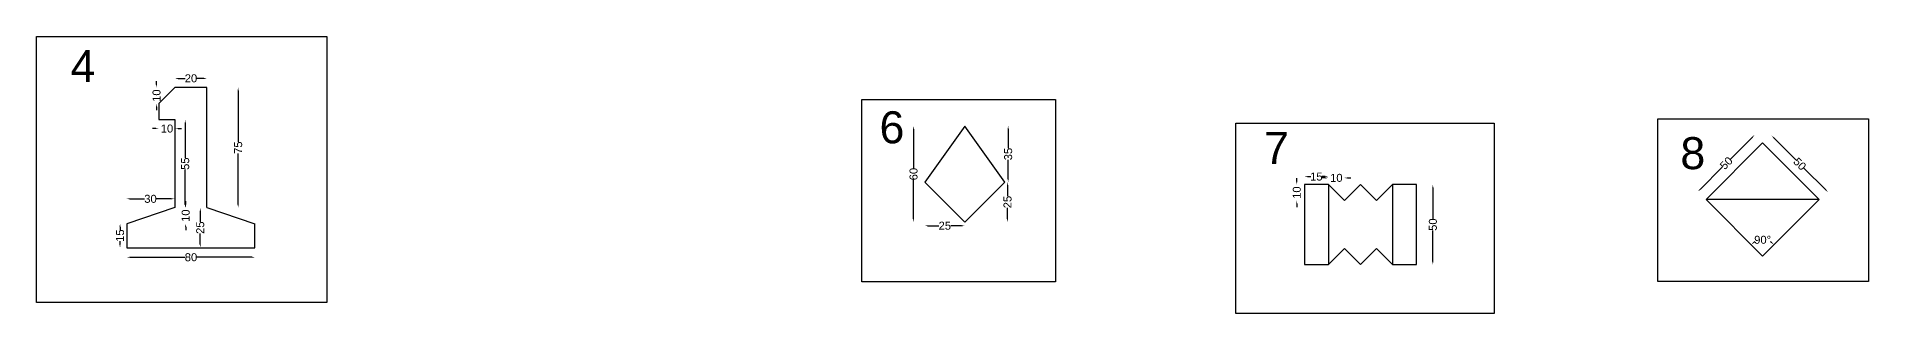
# Model space of a CAD drawing. Header units: inches. Extents: x -45 to 2412, y -77 to 210.
# Drawn here: x 1268 to 2412, y -56 to 117 of the extents above; entities that cross this region are included whole.
import ezdxf

# ---------------------------------------------------------------- set-up
doc = ezdxf.new("R2010")
doc.units = ezdxf.units.IN
doc.header["$MEASUREMENT"] = 0
doc.styles.get("Standard").update_dxf_attribs({"font": 'arial.ttf'})
doc.dimstyles.get("Standard").update_dxf_attribs({"dimtxt": 5, "dimasz": 2, "dimexe": 0.18, "dimexo": 0.0625, "dimgap": 0.09, "dimtad": 0, "dimtoh": 1, "dimdec": 1, "dimdsep": 46, "dimtxsty": 'Standard', "dimcen": 2, "dimse1": 1, "dimse2": 1, "dimadec": 0, "dimazin": 0, "dimtfac": 1, "dimtdec": 1, "dimtofl": 0, "dimtmove": 0, "dimatfit": 3, "dimfxl": 1, "dimtolj": 1, "dimtzin": 0, "dimarcsym": 0})

# ---------------------------------------------------------------- blocks, each defined once
blk = doc.blocks.new('*D29')
at = {"color": 0, "lineweight": -2, "transparency": 16777216}
for start, end in [(119.5155, 123.6782), (56.3218, 60.4845)]:
    blk.add_arc((2345.8, -20), 10.1, start, end, dxfattribs=at)
at = {"color": 0, "transparency": 16777216}
for points in [[(2340.4, -11.9), (2340, -11.4), (2338.6, -12.9)], [(2351.6, -11.4), (2351.2, -11.9), (2353, -12.9)]]:
    blk.add_solid(points, dxfattribs=at)
at = {"layer": 'Defpoints', "color": 0, "transparency": 16777216}
for p in [(2310.4, 15.3), (2381.2, 15.3), (2348.4, -10.3), (2345.8, -20), (2345.8, -20)]:
    blk.add_point(p, dxfattribs=at)
at = {"color": 0, "transparency": 16777216, "insert": (2345.8, -9.9), "char_height": 5, "attachment_point": 5}
blk.add_mtext('\\A1;90°', dxfattribs=at)
blk = doc.blocks.new('*D31')
at = {"color": 0, "lineweight": -2, "transparency": 16777216}
for p, q in [((1326, -20.8), (1360.3, -20.8)), ((1402, -20.8), (1367.7, -20.8))]:
    blk.add_line(p, q, dxfattribs=at)
at = {"color": 0, "transparency": 16777216}
for points in [[(1326, -20.4), (1326, -21.1), (1324, -20.8)], [(1402, -20.4), (1402, -21.1), (1404, -20.8)]]:
    blk.add_solid(points, dxfattribs=at)
at = {"layer": 'Defpoints', "color": 0, "transparency": 16777216}
for p in [(1324, -14.8), (1404, -14.8), (1404, -20.8)]:
    blk.add_point(p, dxfattribs=at)
at = {"color": 0, "transparency": 16777216, "insert": (1364, -20.8), "char_height": 5, "attachment_point": 5}
blk.add_mtext('\\A1;80', dxfattribs=at)
blk = doc.blocks.new('*D32')
at = {"color": 0, "lineweight": -2, "transparency": 16777216}
for p, q in [((1393.5, 83.2), (1393.5, 51.4)), ((1393.5, 12.2), (1393.5, 44))]:
    blk.add_line(p, q, dxfattribs=at)
at = {"color": 0, "transparency": 16777216}
for points in [[(1393.1, 83.2), (1393.8, 83.2), (1393.5, 85.2)], [(1393.1, 12.2), (1393.8, 12.2), (1393.5, 10.2)]]:
    blk.add_solid(points, dxfattribs=at)
at = {"layer": 'Defpoints', "color": 0, "transparency": 16777216}
for p in [(1374, 85.2), (1374, 10.2), (1393.5, 10.2)]:
    blk.add_point(p, dxfattribs=at)
at = {"color": 0, "transparency": 16777216, "insert": (1393.5, 47.7), "char_height": 5, "attachment_point": 5, "rotation": 90}
blk.add_mtext('\\A1;75', dxfattribs=at)
blk = doc.blocks.new('*D35')
at = {"color": 0, "lineweight": -2, "transparency": 16777216}
for p, q in [((1356, 91), (1360.3, 91)), ((1372, 91), (1367.7, 91))]:
    blk.add_line(p, q, dxfattribs=at)
at = {"color": 0, "transparency": 16777216}
for points in [[(1356, 91.3), (1356, 90.6), (1354, 91)], [(1372, 91.3), (1372, 90.6), (1374, 91)]]:
    blk.add_solid(points, dxfattribs=at)
at = {"layer": 'Defpoints', "color": 0, "transparency": 16777216}
for p in [(1354, 91), (1354, 85.2), (1374, 85.2)]:
    blk.add_point(p, dxfattribs=at)
at = {"color": 0, "transparency": 16777216, "insert": (1364, 91), "char_height": 5, "attachment_point": 5}
blk.add_mtext('\\A1;20', dxfattribs=at)
blk = doc.blocks.new('*D36')
at = {"color": 0, "lineweight": -2, "transparency": 16777216}
for p, q in [((1342.5, 87.2), (1342.5, 89.2)), ((1342.5, 73.2), (1342.5, 71.2))]:
    blk.add_line(p, q, dxfattribs=at)
at = {"color": 0, "transparency": 16777216}
for points in [[(1342.2, 87.2), (1342.8, 87.2), (1342.5, 85.2)], [(1342.2, 73.2), (1342.8, 73.2), (1342.5, 75.2)]]:
    blk.add_solid(points, dxfattribs=at)
at = {"layer": 'Defpoints', "color": 0, "transparency": 16777216}
for p in [(1342.5, 85.2), (1354, 85.2), (1344, 75.2)]:
    blk.add_point(p, dxfattribs=at)
at = {"color": 0, "transparency": 16777216, "insert": (1342.5, 80.2), "char_height": 5, "attachment_point": 5, "rotation": 90}
blk.add_mtext('\\A1;10', dxfattribs=at)
blk = doc.blocks.new('*D37')
at = {"color": 0, "lineweight": -2, "transparency": 16777216}
for p, q in [((1342, 59.6), (1340, 59.6)), ((1356, 59.6), (1358, 59.6))]:
    blk.add_line(p, q, dxfattribs=at)
at = {"color": 0, "transparency": 16777216}
for points in [[(1342, 59.9), (1342, 59.3), (1344, 59.6)], [(1356, 59.9), (1356, 59.3), (1354, 59.6)]]:
    blk.add_solid(points, dxfattribs=at)
at = {"layer": 'Defpoints', "color": 0, "transparency": 16777216}
for p in [(1344, 65.2), (1344, 59.6), (1354, 65.2)]:
    blk.add_point(p, dxfattribs=at)
at = {"color": 0, "transparency": 16777216, "insert": (1349, 59.6), "char_height": 5, "attachment_point": 5}
blk.add_mtext('\\A1;10', dxfattribs=at)
blk = doc.blocks.new('*D38')
at = {"color": 0, "lineweight": -2, "transparency": 16777216}
for p, q in [((1325.7, 15.7), (1335, 15.7)), ((1351.7, 15.7), (1342.3, 15.7))]:
    blk.add_line(p, q, dxfattribs=at)
at = {"color": 0, "transparency": 16777216}
for points in [[(1325.7, 16.1), (1325.7, 15.4), (1323.7, 15.7)], [(1351.7, 16.1), (1351.7, 15.4), (1353.7, 15.7)]]:
    blk.add_solid(points, dxfattribs=at)
at = {"layer": 'Defpoints', "color": 0, "transparency": 16777216}
for p in [(1323.7, 15.7), (1353.7, 15.2), (1323.7, 5.2)]:
    blk.add_point(p, dxfattribs=at)
at = {"color": 0, "transparency": 16777216, "insert": (1338.7, 15.7), "char_height": 5, "attachment_point": 5}
blk.add_mtext('\\A1;30', dxfattribs=at)
blk = doc.blocks.new('*D39')
at = {"color": 0, "lineweight": -2, "transparency": 16777216}
for p, q in [((1360.4, 63.2), (1360.4, 41.4)), ((1360.4, 12.2), (1360.4, 34))]:
    blk.add_line(p, q, dxfattribs=at)
at = {"color": 0, "transparency": 16777216}
for points in [[(1360.1, 63.2), (1360.7, 63.2), (1360.4, 65.2)], [(1360.1, 12.2), (1360.7, 12.2), (1360.4, 10.2)]]:
    blk.add_solid(points, dxfattribs=at)
at = {"layer": 'Defpoints', "color": 0, "transparency": 16777216}
for p in [(1354, 65.2), (1354, 10.2), (1360.4, 10.2)]:
    blk.add_point(p, dxfattribs=at)
at = {"color": 0, "transparency": 16777216, "insert": (1360.4, 37.7), "char_height": 5, "attachment_point": 5, "rotation": 90}
blk.add_mtext('\\A1;55', dxfattribs=at)
blk = doc.blocks.new('*D40')
at = {"color": 0, "lineweight": -2, "transparency": 16777216}
for p, q in [((1360.7, 12.2), (1360.7, 14.2)), ((1360.7, -1.8), (1360.7, -3.8))]:
    blk.add_line(p, q, dxfattribs=at)
at = {"color": 0, "transparency": 16777216}
for points in [[(1360.3, 12.2), (1361, 12.2), (1360.7, 10.2)], [(1360.3, -1.8), (1361, -1.8), (1360.7, 0.2)]]:
    blk.add_solid(points, dxfattribs=at)
at = {"layer": 'Defpoints', "color": 0, "transparency": 16777216}
for p in [(1324, 0.2), (1354, 10.2), (1360.7, 0.2)]:
    blk.add_point(p, dxfattribs=at)
at = {"color": 0, "transparency": 16777216, "insert": (1360.7, 5.2), "char_height": 5, "attachment_point": 5, "rotation": 90}
blk.add_mtext('\\A1;10', dxfattribs=at)
blk = doc.blocks.new('*D41')
at = {"color": 0, "lineweight": -2, "transparency": 16777216}
for p, q in [((1319.7, -1.8), (1319.7, -3.8)), ((1319.7, -12.8), (1319.7, -10.8))]:
    blk.add_line(p, q, dxfattribs=at)
at = {"color": 0, "transparency": 16777216}
for points in [[(1319.3, -1.8), (1320, -1.8), (1319.7, 0.2)], [(1319.3, -12.8), (1320, -12.8), (1319.7, -14.8)]]:
    blk.add_solid(points, dxfattribs=at)
at = {"layer": 'Defpoints', "color": 0, "transparency": 16777216}
for p in [(1324, 0.2), (1319.7, -14.8), (1324, -14.8)]:
    blk.add_point(p, dxfattribs=at)
at = {"color": 0, "transparency": 16777216, "insert": (1319.7, -7.3), "char_height": 5, "attachment_point": 5, "rotation": 90}
blk.add_mtext('\\A1;15', dxfattribs=at)
blk = doc.blocks.new('*D42')
at = {"color": 0, "lineweight": -2, "transparency": 16777216}
for p, q in [((1369.8, 8.2), (1369.8, 1.4)), ((1369.8, -12.8), (1369.8, -6))]:
    blk.add_line(p, q, dxfattribs=at)
at = {"color": 0, "transparency": 16777216}
for points in [[(1369.5, 8.2), (1370.1, 8.2), (1369.8, 10.2)], [(1369.5, -12.8), (1370.1, -12.8), (1369.8, -14.8)]]:
    blk.add_solid(points, dxfattribs=at)
at = {"layer": 'Defpoints', "color": 0, "transparency": 16777216}
for p in [(1374, 10.2), (1369.8, -14.8), (1404, -14.8)]:
    blk.add_point(p, dxfattribs=at)
at = {"color": 0, "transparency": 16777216, "insert": (1369.8, -2.3), "char_height": 5, "attachment_point": 5, "rotation": 90}
blk.add_mtext('\\A1;25', dxfattribs=at)
blk = doc.blocks.new('*D44')
at = {"color": 0, "lineweight": -2, "transparency": 16777216}
for p, q in [((1824.4, -1.1), (1831.2, -1.1)), ((1845.4, -1.1), (1838.7, -1.1))]:
    blk.add_line(p, q, dxfattribs=at)
at = {"color": 0, "transparency": 16777216}
for points in [[(1824.4, -0.8), (1824.4, -1.5), (1822.4, -1.1)], [(1845.4, -0.8), (1845.4, -1.5), (1847.4, -1.1)]]:
    blk.add_solid(points, dxfattribs=at)
at = {"layer": 'Defpoints', "color": 0, "transparency": 16777216}
for p in [(1822.4, 26.2), (1847.4, 1.2), (1822.4, -1.1)]:
    blk.add_point(p, dxfattribs=at)
at = {"color": 0, "transparency": 16777216, "insert": (1834.9, -1.1), "char_height": 5, "attachment_point": 5}
blk.add_mtext('\\A1;25', dxfattribs=at)
blk = doc.blocks.new('*D45')
at = {"color": 0, "lineweight": -2, "transparency": 16777216}
for p, q in [((1874.1, 24.2), (1874.1, 17.4)), ((1874.1, 3.2), (1874.1, 10))]:
    blk.add_line(p, q, dxfattribs=at)
at = {"color": 0, "transparency": 16777216}
for points in [[(1873.8, 24.2), (1874.5, 24.2), (1874.1, 26.2)], [(1873.8, 3.2), (1874.5, 3.2), (1874.1, 1.2)]]:
    blk.add_solid(points, dxfattribs=at)
at = {"layer": 'Defpoints', "color": 0, "transparency": 16777216}
for p in [(1872.4, 26.2), (1847.4, 1.2), (1874.1, 1.2)]:
    blk.add_point(p, dxfattribs=at)
at = {"color": 0, "transparency": 16777216, "insert": (1874.1, 13.7), "char_height": 5, "attachment_point": 5, "rotation": 90}
blk.add_mtext('\\A1;25', dxfattribs=at)
blk = doc.blocks.new('*D46')
at = {"color": 0, "lineweight": -2, "transparency": 16777216}
for p, q in [((1874.5, 59.2), (1874.5, 47.4)), ((1874.5, 28.2), (1874.5, 40))]:
    blk.add_line(p, q, dxfattribs=at)
at = {"color": 0, "transparency": 16777216}
for points in [[(1874.1, 59.2), (1874.8, 59.2), (1874.5, 61.2)], [(1874.1, 28.2), (1874.8, 28.2), (1874.5, 26.2)]]:
    blk.add_solid(points, dxfattribs=at)
at = {"layer": 'Defpoints', "color": 0, "transparency": 16777216}
for p in [(1847.4, 61.2), (1872.4, 26.2), (1874.5, 26.2)]:
    blk.add_point(p, dxfattribs=at)
at = {"color": 0, "transparency": 16777216, "insert": (1874.5, 43.7), "char_height": 5, "attachment_point": 5, "rotation": 90}
blk.add_mtext('\\A1;35', dxfattribs=at)
blk = doc.blocks.new('*D47')
at = {"color": 0, "lineweight": -2, "transparency": 16777216}
for p, q in [((1815.4, 59.2), (1815.4, 34.9)), ((1815.4, 3.2), (1815.4, 27.5))]:
    blk.add_line(p, q, dxfattribs=at)
at = {"color": 0, "transparency": 16777216}
for points in [[(1815.1, 59.2), (1815.8, 59.2), (1815.4, 61.2)], [(1815.1, 3.2), (1815.8, 3.2), (1815.4, 1.2)]]:
    blk.add_solid(points, dxfattribs=at)
at = {"layer": 'Defpoints', "color": 0, "transparency": 16777216}
for p in [(1847.4, 61.2), (1815.4, 1.2), (1847.4, 1.2)]:
    blk.add_point(p, dxfattribs=at)
at = {"color": 0, "transparency": 16777216, "insert": (1815.4, 31.2), "char_height": 5, "attachment_point": 5, "rotation": 90}
blk.add_mtext('\\A1;60', dxfattribs=at)
blk = doc.blocks.new('*D48')
at = {"color": 0, "lineweight": -2, "transparency": 16777216}
for p, q in [((2061.5, 29.6), (2063.5, 29.6)), ((2072.5, 29.6), (2070.5, 29.6))]:
    blk.add_line(p, q, dxfattribs=at)
at = {"color": 0, "transparency": 16777216}
for points in [[(2061.5, 29.9), (2061.5, 29.3), (2059.5, 29.6)], [(2072.5, 29.9), (2072.5, 29.3), (2074.5, 29.6)]]:
    blk.add_solid(points, dxfattribs=at)
at = {"layer": 'Defpoints', "color": 0, "transparency": 16777216}
for p in [(2059.5, 29.6), (2059.5, 24.6), (2074.5, 24.6)]:
    blk.add_point(p, dxfattribs=at)
at = {"color": 0, "transparency": 16777216, "insert": (2067, 29.6), "char_height": 5, "attachment_point": 5}
blk.add_mtext('\\A1;15', dxfattribs=at)
blk = doc.blocks.new('*D49')
at = {"color": 0, "lineweight": -2, "transparency": 16777216}
for p, q in [((2054.8, 26.6), (2054.8, 28.6)), ((2054.8, 12.6), (2054.8, 10.6))]:
    blk.add_line(p, q, dxfattribs=at)
at = {"color": 0, "transparency": 16777216}
for points in [[(2054.4, 26.6), (2055.1, 26.6), (2054.8, 24.6)], [(2054.4, 12.6), (2055.1, 12.6), (2054.8, 14.6)]]:
    blk.add_solid(points, dxfattribs=at)
at = {"layer": 'Defpoints', "color": 0, "transparency": 16777216}
for p in [(2074.5, 24.6), (2054.8, 14.6), (2084.5, 14.6)]:
    blk.add_point(p, dxfattribs=at)
at = {"color": 0, "transparency": 16777216, "insert": (2054.8, 19.6), "char_height": 5, "attachment_point": 5, "rotation": 90}
blk.add_mtext('\\A1;10', dxfattribs=at)
blk = doc.blocks.new('*D50')
at = {"color": 0, "lineweight": -2, "transparency": 16777216}
for p, q in [((2139.8, 22.6), (2139.8, 3.3)), ((2139.8, -23.4), (2139.8, -4))]:
    blk.add_line(p, q, dxfattribs=at)
at = {"color": 0, "transparency": 16777216}
for points in [[(2139.4, 22.6), (2140.1, 22.6), (2139.8, 24.6)], [(2139.4, -23.4), (2140.1, -23.4), (2139.8, -25.4)]]:
    blk.add_solid(points, dxfattribs=at)
at = {"layer": 'Defpoints', "color": 0, "transparency": 16777216}
for p in [(2129.5, 24.6), (2129.5, -25.4), (2139.8, -25.4)]:
    blk.add_point(p, dxfattribs=at)
at = {"color": 0, "transparency": 16777216, "insert": (2139.8, -0.4), "char_height": 5, "attachment_point": 5, "rotation": 90}
blk.add_mtext('\\A1;50', dxfattribs=at)
blk = doc.blocks.new('*D51')
at = {"color": 0, "lineweight": -2, "transparency": 16777216}
for p, q in [((2072.5, 28.8), (2070.5, 28.8)), ((2086.5, 28.8), (2088.5, 28.8))]:
    blk.add_line(p, q, dxfattribs=at)
at = {"color": 0, "transparency": 16777216}
for points in [[(2072.5, 29.1), (2072.5, 28.4), (2074.5, 28.8)], [(2086.5, 29.1), (2086.5, 28.4), (2084.5, 28.8)]]:
    blk.add_solid(points, dxfattribs=at)
at = {"layer": 'Defpoints', "color": 0, "transparency": 16777216}
for p in [(2074.5, 28.8), (2074.5, 24.6), (2084.5, 14.6)]:
    blk.add_point(p, dxfattribs=at)
at = {"color": 0, "transparency": 16777216, "insert": (2079.5, 28.8), "char_height": 5, "attachment_point": 5}
blk.add_mtext('\\A1;10', dxfattribs=at)
blk = doc.blocks.new('*D52')
at = {"color": 0, "lineweight": -2, "transparency": 16777216}
for p, q in [((2352.8, 53.8), (2366.5, 40.1)), ((2385.3, 21.3), (2371.6, 34.9))]:
    blk.add_line(p, q, dxfattribs=at)
at = {"color": 0, "transparency": 16777216}
for points in [[(2353, 54), (2352.5, 53.6), (2351.4, 55.2)], [(2385.5, 21.5), (2385.1, 21), (2386.7, 19.9)]]:
    blk.add_solid(points, dxfattribs=at)
at = {"layer": 'Defpoints', "color": 0, "transparency": 16777216}
for p in [(2351.4, 55.2), (2351.4, 55.2), (2386.7, 19.9)]:
    blk.add_point(p, dxfattribs=at)
at = {"color": 0, "transparency": 16777216, "insert": (2369, 37.5), "char_height": 5, "attachment_point": 5, "rotation": 315}
blk.add_mtext('\\A1;50', dxfattribs=at)
blk = doc.blocks.new('*D53')
at = {"color": 0, "lineweight": -2, "transparency": 16777216}
for p, q in [((2339.4, 54.3), (2325.7, 40.6)), ((2306.9, 21.7), (2320.5, 35.4))]:
    blk.add_line(p, q, dxfattribs=at)
at = {"color": 0, "transparency": 16777216}
for points in [[(2339.2, 54.5), (2339.6, 54), (2340.8, 55.7)], [(2306.6, 22), (2307.1, 21.5), (2305.4, 20.3)]]:
    blk.add_solid(points, dxfattribs=at)
at = {"layer": 'Defpoints', "color": 0, "transparency": 16777216}
for p in [(2345.8, 50.7), (2305.4, 20.3), (2310.4, 15.3)]:
    blk.add_point(p, dxfattribs=at)
at = {"color": 0, "transparency": 16777216, "insert": (2323.1, 38), "char_height": 5, "attachment_point": 5, "rotation": 45}
blk.add_mtext('\\A1;50', dxfattribs=at)

msp = doc.modelspace()

# ---------------------------------------------------------------- linework, layer by layer
for p, q in [((1353.98, 85.2), (1343.98, 75.2)), ((1373.98, 85.2), (1353.98, 85.2)), ((1373.98, 10.2), (1373.98, 85.2)), ((1343.98, 75.2), (1343.98, 65.2)), ((1343.98, 65.2), (1353.98, 65.2)), ((1353.98, 65.2), (1353.98, 10.2)), ((1847.44, 61.18), (1822.44, 26.18)), ((1872.44, 26.18), (1847.44, 61.18)), ((2345.8, 50.67), (2310.45, 15.31)), ((2381.16, 15.31), (2345.8, 50.67)), ((1822.44, 26.18), (1847.44, 1.18)), ((1847.44, 1.18), (1872.44, 26.18)), ((2074.5, 24.62), (2059.5, 24.62)), ((2059.5, 24.62), (2059.5, -25.38)), ((2084.5, 14.62), (2074.5, 24.62)), ((2074.5, 24.62), (2074.5, -25.38)), ((2084.5, 14.62), (2094.5, 24.62)), ((2104.5, 14.62), (2094.5, 24.62)), ((2114.5, 24.62), (2104.5, 14.62)), ((2129.5, 24.62), (2114.5, 24.62)), ((2114.5, 24.62), (2114.5, -25.38)), ((2129.5, -25.38), (2129.5, 24.62)), ((2310.45, 15.31), (2345.8, -20.05)), ((2381.16, 15.31), (2310.45, 15.31)), ((2345.8, -20.05), (2381.16, 15.31)), ((1353.98, 10.2), (1323.98, 0.2)), ((1323.98, 0.2), (1323.98, -14.8)), ((1373.98, 10.2), (1403.98, 0.2)), ((1403.98, -14.8), (1403.98, 0.2)), ((1323.98, -14.8), (1403.98, -14.8)), ((2074.5, -25.38), (2084.5, -15.38)), ((2084.5, -15.38), (2094.5, -25.38)), ((2094.5, -25.38), (2104.5, -15.38)), ((2104.5, -15.38), (2114.5, -25.38)), ((2059.5, -25.38), (2074.5, -25.38)), ((2114.5, -25.38), (2129.5, -25.38))]:
    msp.add_line(p, q)
for points in [[(1267.58, 117.07), (1448.9, 117.07), (1448.9, -49.01), (1267.58, -49.01)], [(1783.03, 77.76), (1904.09, 77.76), (1904.09, -36.19), (1783.03, -36.19)], [(2016.67, 62.95), (2178.04, 62.95), (2178.04, -55.85), (2016.67, -55.85)], [(2280.29, 65.75), (2411.84, 65.75), (2411.84, -36.01), (2280.29, -36.01)]]:
    msp.add_lwpolyline(points, close=True)

# ---------------------------------------------------------------- texts
for s, p in [('4', (1288.75, 88.64)), ('6', (1794.11, 50.41)), ('7', (2034.35, 37.52)), ('8', (2294.41, 34.26))]:
    msp.add_text(s, height=20).set_placement(p)

# ---------------------------------------------------------------- dimensions: what is measured, and where the dimension line sits
for base, p1, p2, picture, middle in [((1353.98, 90.96), (1373.98, 85.2), (1353.98, 85.2), '*D35', (1363.98, 90.96)), ((1343.98, 59.62), (1353.98, 65.2), (1343.98, 65.2), '*D37', (1348.98, 59.62)), ((1822.44, -1.14), (1847.44, 1.18), (1822.44, 26.18), '*D44', (1834.94, -1.14)), ((2059.5, 29.59), (2074.5, 24.62), (2059.5, 24.62), '*D48', (2067, 29.59)), ((2074.5, 28.76), (2084.5, 14.62), (2074.5, 24.62), '*D51', (2079.5, 28.76)), ((1403.98, -20.78), (1323.98, -14.8), (1403.98, -14.8), '*D31', (1363.98, -20.78))]:
    dim = msp.add_linear_dim(base=base, p1=p1, p2=p2, dimstyle='Standard')
    dim.commit()
    dim.dimension.update_dxf_attribs({"geometry": picture, "text_midpoint": middle})
for base, p1, p2, picture, middle in [((1342.51, 85.2), (1343.98, 75.2), (1353.98, 85.2), '*D36', (1342.51, 80.2)), ((1393.46, 10.2), (1373.98, 85.2), (1373.98, 10.2), '*D32', (1393.46, 47.7)), ((1360.39, 10.2), (1353.98, 65.2), (1353.98, 10.2), '*D39', (1360.39, 37.7)), ((1815.42, 1.18), (1847.44, 61.18), (1847.44, 1.18), '*D47', (1815.42, 31.18)), ((1874.45, 26.18), (1847.44, 61.18), (1872.44, 26.18), '*D46', (1874.45, 43.68)), ((1874.12, 1.18), (1872.44, 26.18), (1847.44, 1.18), '*D45', (1874.12, 13.68)), ((2054.77, 14.62), (2074.5, 24.62), (2084.5, 14.62), '*D49', (2054.77, 19.62)), ((2139.75, -25.38), (2129.5, 24.62), (2129.5, -25.38), '*D50', (2139.75, -0.38)), ((1360.67, 0.2), (1353.98, 10.2), (1323.98, 0.2), '*D40', (1360.67, 5.2)), ((1319.67, -14.8), (1323.98, 0.2), (1323.98, -14.8), '*D41', (1319.67, -7.3)), ((1369.81, -14.8), (1373.98, 10.2), (1403.98, -14.8), '*D42', (1369.81, -2.3))]:
    dim = msp.add_linear_dim(base=base, p1=p1, p2=p2, angle=90, dimstyle='Standard')
    dim.commit()
    dim.dimension.update_dxf_attribs({"geometry": picture, "text_midpoint": middle})
for p1, p2, distance, picture, middle in [((2345.8, 50.67), (2310.45, 15.31), -7.07, '*D53', (2323.13, 37.99)), ((2386.72, 19.86), (2351.36, 55.21), 0, '*D52', (2369.04, 37.53))]:
    dim = msp.add_aligned_dim(p1=p1, p2=p2, distance=distance, dimstyle='Standard')
    dim.commit()
    dim.dimension.update_dxf_attribs({"geometry": picture, "text_midpoint": middle})
dim = msp.add_linear_dim(base=(1323.66, 15.72), p1=(1353.66, 15.18), p2=(1323.66, 5.18), dimstyle='Standard')
dim.commit()
dim.dimension.update_dxf_attribs({"geometry": '*D38', "text_midpoint": (1338.66, 15.72), "dimtype": 160})
dim = msp.add_angular_dim_2l(base=(2348.43, -10.25), line1=((2310.45, 15.31), (2345.8, -20.05)), line2=((2345.8, -20.05), (2381.16, 15.31)), dimstyle='Standard')
dim.commit()
dim.dimension.update_dxf_attribs({"geometry": '*D29', "text_midpoint": (2345.8, -9.91)})

doc.saveas('drawing.dxf')
